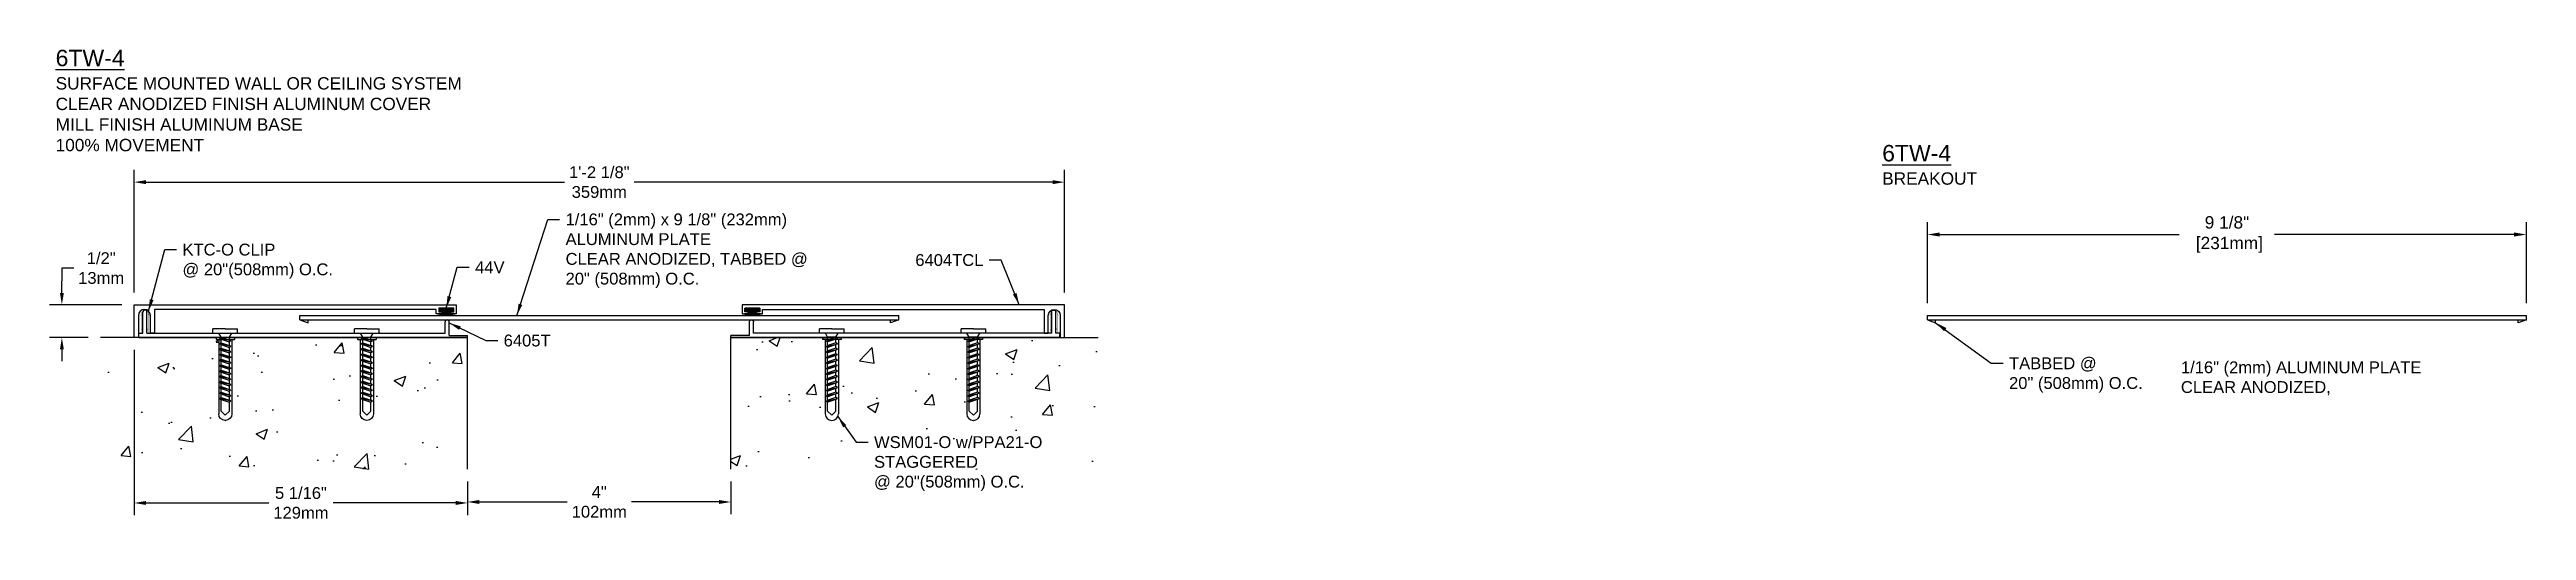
# Model space of a CAD drawing. Header units: inches. Extents: x -2.2 to 35.4, y 5 to 12.3.
import ezdxf

# ---------------------------------------------------------------- set-up
doc = ezdxf.new("R2010")
doc.units = ezdxf.units.IN
doc.header["$MEASUREMENT"] = 0
for name, color, linetype in [('Anchors', 4, 'Continuous'), ('Conditions', 1, 'Continuous'), ('Dimensions', 3, 'Continuous'), ('Fillers', 2, 'Continuous'), ('Metals', 7, 'Continuous'), ('TEXT', 2, 'Continuous')]:
    doc.layers.add(name, color=color, linetype=linetype)
doc.styles.add('ARIAL', font='arial.ttf')
doc.styles.get("Standard").update_dxf_attribs({"font": 'arial.ttf'})
doc.dimstyles.new('Arial', dxfattribs={"dimtxt": 0.1875, "dimasz": 0.1875, "dimexe": 0.1875, "dimexo": 0.1875, "dimgap": 0.1875, "dimtad": 0, "dimtih": 1, "dimtoh": 1, "dimdec": 4, "dimzin": 3, "dimdsep": 46, "dimlunit": 4, "dimtxsty": 'ARIAL', "dimcen": 0.1875, "dimadec": 0, "dimazin": 0, "dimtfac": 1, "dimtdec": 4, "dimtofl": 0, "dimtmove": 0, "dimatfit": 3, "dimfxl": 0, "dimfrac": 2, "dimtolj": 1, "dimtzin": 0, "dimarcsym": 0})
doc.dimstyles.get("Standard").update_dxf_attribs({"dimtxt": 0.18, "dimasz": 0.18, "dimexe": 0.1875, "dimexo": 0.1875, "dimgap": 0.09, "dimtad": 0, "dimtih": 1, "dimtoh": 1, "dimdec": 4, "dimzin": 0, "dimdsep": 46, "dimlunit": 4, "dimtxsty": 'Standard', "dimcen": 0.09, "dimadec": 0, "dimazin": 0, "dimtfac": 1, "dimtdec": 4, "dimtofl": 0, "dimtmove": 0, "dimatfit": 3, "dimfxl": 0, "dimfrac": 2, "dimtolj": 1, "dimtzin": 0, "dimarcsym": 0})

# ---------------------------------------------------------------- blocks, each defined once
blk = doc.blocks.new('6404T')
for p, q in [((-0.062, 0.5), (4.83, 0.5)), ((-0.062, 0), (-0.062, 0.5)), ((0.092, 0.43), (0.091, 0.43)), ((0.245, 0.43), (0.245, 0.068)), ((4.525, 0.43), (0.245, 0.43)), ((4.525, 0.362), (4.525, 0.43)), ((4.565, 0.45), (4.565, 0.392)), ((4.79, 0.45), (4.565, 0.45)), ((4.565, 0.392), (4.601, 0.392)), ((4.615, 0.378), (4.615, 0.376)), ((4.74, 0.376), (4.74, 0.378)), ((4.754, 0.392), (4.79, 0.392)), ((4.79, 0.392), (4.79, 0.45)), ((4.83, 0.5), (4.83, 0.362)), ((0, 0), (-0.062, 0)), ((0, 0.339), (0, 0)), ((0.183, 0.068), (0.183, 0.339)), ((0.245, 0.068), (0.183, 0.068)), ((4.601, 0.362), (4.525, 0.362)), ((4.83, 0.362), (4.754, 0.362))]:
    blk.add_line(p, q)
for centre, radius, start, end in [((0.091, 0.339), 0.091, 90, 180), ((0.092, 0.339), 0.091, 0, 90), ((4.601, 0.378), 0.014, 360, 90), ((4.754, 0.378), 0.014, 90, 180), ((4.601, 0.376), 0.014, 270, 0), ((4.754, 0.376), 0.014, 180, 270)]:
    blk.add_arc(centre, radius, start, end)
blk = doc.blocks.new('6405T')
for p, q in [((-4.933, 0.07), (-4.933, 0.389)), ((-4.903, 0.419), (-4.901, 0.419)), ((-4.871, 0.07), (-4.871, 0.389)), ((-4.993, 0), (-4.993, 0.07)), ((-4.993, 0.07), (-4.933, 0.07)), ((-4.993, 0), (0, 0)), ((-4.871, 0.07), (-0.342, 0.07)), ((-0.342, 0.07), (-0.342, 0.24)), ((-0.312, 0.27), (-0.31, 0.27)), ((-0.28, 0.031), (-0.28, 0.24)), ((-0.28, 0.031), (0, 0.031)), ((0, 0), (0, 0.031))]:
    blk.add_line(p, q)
for centre, start, end in [((-4.903, 0.389), 90, 180), ((-4.901, 0.389), 360, 90), ((-0.312, 0.24), 90, 180), ((-0.31, 0.24), 0, 90)]:
    blk.add_arc(centre, 0.03, start, end)
blk = doc.blocks.new('44v')
blk.add_hatch(color=256).paths.add_polyline_path([(0.11, 0), (-0.11, 0), (-0.11, -0.053), (-0.06, -0.053), (-0.06, -0.086), (-0.13, -0.086, 0.199136), (0.131, -0.086), (0.061, -0.086), (0.061, -0.054), (0.11, -0.054)])
blk.add_lwpolyline([(-0.13, -0.086), (-0.06, -0.086), (-0.06, -0.053), (-0.11, -0.053), (-0.11, 0), (0.11, 0), (0.11, -0.054), (0.061, -0.054), (0.061, -0.086), (0.131, -0.086, -0.199136)], format="xyb", close=True)
blk = doc.blocks.new('A$CB5')
for points in [[(0, 0.252, 0, 0.005, 0), (0.04, 0.291, 0.005, 0.005, 0)], [(0.06, 0.097, 0, 0.005, 0), (0.041, 0.041, 0.005, 0.005, 0)], [(0.122, 0.097, 0, 0.005, 0), (0.142, 0.041, 0.005, 0.005, 0)], [(0.183, 0.252, 0, 0.005, 0), (0.142, 0.294, 0.005, 0.005, 0)]]:
    blk.add_lwpolyline(points, format="xyseb")
at = {"const_width": 0.005}
for points in [[(0.041, 0.313), (0.041, 0.014, -0.414214), (0.031, 0.004), (0.003, 0.004)], [(0.041, 0.313, -0.804927), (0.143, 0.307, 0.586365)], [(0.143, 0.307), (0.141, 0.013, 0.4154), (0.151, 0.003), (0.183, 0.003)]]:
    blk.add_lwpolyline(points, format="xyb", dxfattribs=at)
blk = doc.blocks.new('tclip')
blk.add_blockref('A$CB5', (3.433, 2.823))
blk = doc.blocks.new('WSM01')
for p, q in [((0.005, 0.063), (-0.183, 0.063)), ((-0.183, 0.001), (-0.183, 0.063)), ((0.192, 0.001), (-0.183, 0.001)), ((-0.058, -0.064), (-0.093, 0.001)), ((0.005, 0.063), (0.192, 0.063)), ((0.067, -0.064), (0.103, 0.001)), ((0.192, 0.001), (0.192, 0.063)), ((-0.081, -0.12), (0.091, -0.078)), ((-0.081, -0.12), (-0.055, -0.106)), ((-0.081, -0.12), (-0.055, -0.134)), ((-0.081, -0.203), (0.091, -0.162)), ((-0.081, -0.203), (-0.055, -0.189)), ((-0.081, -0.203), (-0.055, -0.218)), ((-0.081, -0.287), (0.091, -0.245)), ((-0.081, -0.287), (-0.055, -0.272)), ((-0.081, -0.287), (-0.055, -0.301)), ((-0.081, -0.37), (0.091, -0.328)), ((-0.081, -0.37), (-0.055, -0.356)), ((-0.081, -0.37), (-0.055, -0.384)), ((-0.058, -0.107), (-0.058, -0.064)), ((0.067, -0.064), (-0.058, -0.064)), ((-0.058, -0.191), (-0.058, -0.133)), ((-0.058, -0.274), (-0.058, -0.216)), ((-0.058, -0.357), (-0.058, -0.3)), ((0.065, -0.064), (-0.055, -0.106)), ((0.065, -0.093), (-0.055, -0.134)), ((0.065, -0.147), (-0.055, -0.189)), ((0.065, -0.176), (-0.055, -0.218)), ((0.065, -0.231), (-0.055, -0.272)), ((0.065, -0.259), (-0.055, -0.301)), ((0.065, -0.314), (-0.055, -0.356)), ((0.065, -0.343), (-0.055, -0.384)), ((0.091, -0.078), (0.065, -0.064)), ((0.091, -0.078), (0.065, -0.093)), ((0.091, -0.162), (0.065, -0.147)), ((0.091, -0.162), (0.065, -0.176)), ((0.091, -0.245), (0.065, -0.231)), ((0.091, -0.245), (0.065, -0.259)), ((0.091, -0.328), (0.065, -0.314)), ((0.091, -0.328), (0.065, -0.343)), ((0.067, -0.065), (0.067, -0.064)), ((0.067, -0.149), (0.067, -0.092)), ((0.067, -0.232), (0.067, -0.175)), ((0.067, -0.315), (0.067, -0.258)), ((0.067, -0.399), (0.067, -0.342)), ((-0.081, -0.453), (0.091, -0.412)), ((-0.081, -0.453), (-0.055, -0.439)), ((-0.081, -0.453), (-0.055, -0.468)), ((-0.081, -0.537), (0.091, -0.495)), ((-0.081, -0.537), (-0.055, -0.522)), ((-0.081, -0.537), (-0.055, -0.551)), ((-0.081, -0.62), (0.091, -0.578)), ((-0.081, -0.62), (-0.055, -0.606)), ((-0.081, -0.62), (-0.055, -0.634)), ((-0.081, -0.703), (0.091, -0.662)), ((-0.081, -0.703), (-0.055, -0.689)), ((-0.081, -0.703), (-0.055, -0.718)), ((-0.081, -0.787), (0.091, -0.745)), ((-0.058, -0.441), (-0.058, -0.383)), ((-0.058, -0.524), (-0.058, -0.466)), ((-0.058, -0.607), (-0.058, -0.55)), ((-0.058, -0.691), (-0.058, -0.633)), ((-0.058, -0.774), (-0.058, -0.716)), ((0.065, -0.397), (-0.055, -0.439)), ((0.065, -0.426), (-0.055, -0.468)), ((0.065, -0.481), (-0.055, -0.522)), ((0.065, -0.509), (-0.055, -0.551)), ((0.065, -0.564), (-0.055, -0.606)), ((0.065, -0.593), (-0.055, -0.634)), ((0.065, -0.647), (-0.055, -0.689)), ((0.065, -0.676), (-0.055, -0.718)), ((0.065, -0.731), (-0.055, -0.772)), ((0.091, -0.412), (0.065, -0.397)), ((0.091, -0.412), (0.065, -0.426)), ((0.091, -0.495), (0.065, -0.481)), ((0.091, -0.495), (0.065, -0.509)), ((0.091, -0.578), (0.065, -0.564)), ((0.091, -0.578), (0.065, -0.593)), ((0.091, -0.662), (0.065, -0.647)), ((0.091, -0.662), (0.065, -0.676)), ((0.091, -0.745), (0.065, -0.731)), ((0.091, -0.745), (0.065, -0.759)), ((0.067, -0.482), (0.067, -0.425)), ((0.067, -0.565), (0.067, -0.508)), ((0.067, -0.649), (0.067, -0.592)), ((0.067, -0.732), (0.067, -0.675)), ((-0.081, -0.787), (-0.055, -0.772)), ((-0.081, -0.787), (-0.055, -0.801)), ((-0.081, -0.87), (0.091, -0.828)), ((-0.081, -0.87), (-0.055, -0.856)), ((-0.081, -0.87), (-0.055, -0.884)), ((-0.081, -0.953), (0.091, -0.912)), ((-0.081, -0.953), (-0.055, -0.939)), ((-0.081, -0.953), (-0.055, -0.968)), ((-0.081, -1.037), (0.091, -0.995)), ((-0.081, -1.037), (-0.055, -1.022)), ((-0.081, -1.037), (-0.055, -1.051)), ((-0.058, -0.857), (-0.058, -0.8)), ((-0.058, -0.941), (-0.058, -0.883)), ((-0.058, -1.024), (-0.058, -0.966)), ((-0.058, -1.187), (-0.058, -1.05)), ((0.065, -0.759), (-0.055, -0.801)), ((0.065, -0.814), (-0.055, -0.856)), ((0.065, -0.843), (-0.055, -0.884)), ((0.065, -0.897), (-0.055, -0.939)), ((0.065, -0.926), (-0.055, -0.968)), ((0.065, -0.981), (-0.055, -1.022)), ((0.065, -1.009), (-0.055, -1.051)), ((0.091, -0.828), (0.065, -0.814)), ((0.091, -0.828), (0.065, -0.843)), ((0.091, -0.912), (0.065, -0.897)), ((0.091, -0.912), (0.065, -0.926)), ((0.091, -0.995), (0.065, -0.981)), ((0.091, -0.995), (0.065, -1.009)), ((0.067, -0.815), (0.067, -0.758)), ((0.067, -0.899), (0.067, -0.842)), ((0.067, -0.982), (0.067, -0.925)), ((0.067, -1.187), (0.067, -1.008)), ((0.005, -1.249), (-0.058, -1.187)), ((0.005, -1.249), (0.067, -1.187))]:
    blk.add_line(p, q)
blk = doc.blocks.new('PPA21')
for p, q in [((0.14, 0.03), (-0.14, 0.03)), ((-0.14, 0.03), (-0.14, 0)), ((0.14, 0), (-0.14, 0)), ((-0.1, 0), (-0.1, -1.128)), ((0.1, 0), (0.1, -1.128)), ((0.14, 0.03), (0.14, 0)), ((0.001, -1.227), (-0.001, -1.227))]:
    blk.add_line(p, q)
for centre, start, end in [((-0.001, -1.128), 180, 270), ((0.001, -1.128), 270, 0)]:
    blk.add_arc(centre, 0.099, start, end)
blk = doc.blocks.new('16ALUMPLATE')
at = {"layer": 'Metals'}
for p, q in [((-4.55, -0.063), (-4.425, -0.108)), ((4.55, -0.063), (4.425, -0.108))]:
    blk.add_line(p, q, dxfattribs=at)
for points in [[(-4.55, 0), (4.55, 0)], [(4.55, -0.063), (4.55, 0)], [(-4.55, -0.063), (-4.55, 0)], [(-4.55, -0.063), (4.55, -0.063)], [(-4.425, -0.108), (-4.425, -0.063)], [(4.425, -0.108), (4.425, -0.063)]]:
    blk.add_lwpolyline(points, dxfattribs=at)
blk = doc.blocks.new('*D14')
at = {"layer": 'Defpoints', "color": 0}
for p in [(4.174, 5.923), (8.174, 5.923), (4.174, 5.425)]:
    blk.add_point(p, dxfattribs=at)
at = {"layer": 'Dimensions', "color": 0, "lineweight": -2}
for p, q in [((4.174, 5.735), (4.174, 5.238)), ((8.174, 5.735), (8.174, 5.238)), ((4.354, 5.425), (5.687, 5.425)), ((7.994, 5.425), (6.662, 5.425))]:
    blk.add_line(p, q, dxfattribs=at)
at = {"layer": 'Dimensions', "color": 0}
for points in [[(4.354, 5.455), (4.354, 5.395), (4.174, 5.425)], [(7.994, 5.455), (7.994, 5.395), (8.174, 5.425)]]:
    blk.add_solid(points, dxfattribs=at)
at = {"layer": 'Dimensions', "color": 0, "insert": (6.174, 5.425), "char_height": 0.18, "attachment_point": 5}
blk.add_mtext('\\A1;4"\\P102mm', dxfattribs=at)
blk = doc.blocks.new('*D15')
at = {"layer": 'Defpoints', "color": 0}
for p in [(-0.89, 7.923), (4.174, 5.923), (-0.89, 5.41)]:
    blk.add_point(p, dxfattribs=at)
at = {"layer": 'Dimensions', "color": 0, "lineweight": -2}
for p, q in [((-0.89, 7.735), (-0.89, 5.223)), ((4.174, 5.735), (4.174, 5.223)), ((-0.71, 5.41), (1.155, 5.41)), ((3.994, 5.41), (2.13, 5.41))]:
    blk.add_line(p, q, dxfattribs=at)
at = {"layer": 'Dimensions', "color": 0}
for points in [[(-0.71, 5.44), (-0.71, 5.38), (-0.89, 5.41)], [(3.994, 5.44), (3.994, 5.38), (4.174, 5.41)]]:
    blk.add_solid(points, dxfattribs=at)
at = {"layer": 'Dimensions', "color": 0, "insert": (1.642, 5.41), "char_height": 0.18, "attachment_point": 5}
blk.add_mtext('\\A1;5 1/16"\\P129mm', dxfattribs=at)
blk = doc.blocks.new('*D16')
at = {"layer": 'Defpoints', "color": 0}
for p in [(-0.89, 8.423), (-1.989, 7.923), (-1.401, 7.923)]:
    blk.add_point(p, dxfattribs=at)
at = {"layer": 'Dimensions', "color": 0, "lineweight": -2}
for p, q in [((-1.809, 8.979), (-1.989, 8.979)), ((-1.989, 8.979), (-1.989, 8.783)), ((-1.989, 8.603), (-1.989, 8.783)), ((-1.077, 8.423), (-2.177, 8.423)), ((-1.588, 7.923), (-2.177, 7.923)), ((-1.989, 7.743), (-1.989, 7.563))]:
    blk.add_line(p, q, dxfattribs=at)
at = {"layer": 'Dimensions', "color": 0}
for points in [[(-2.019, 8.603), (-1.959, 8.603), (-1.989, 8.423)], [(-2.019, 7.743), (-1.959, 7.743), (-1.989, 7.923)]]:
    blk.add_solid(points, dxfattribs=at)
at = {"layer": 'Dimensions', "color": 0, "insert": (-1.392, 8.979), "char_height": 0.18, "attachment_point": 5}
blk.add_mtext('\\A1;1/2"\\P13mm', dxfattribs=at)
blk = doc.blocks.new('*D17')
at = {"layer": 'Defpoints', "color": 0}
for p in [(13.239, 10.286), (-0.89, 8.423), (13.239, 8.423)]:
    blk.add_point(p, dxfattribs=at)
at = {"layer": 'Dimensions', "color": 0, "lineweight": -2}
for p, q in [((-0.89, 8.61), (-0.89, 10.474)), ((-0.71, 10.286), (5.644, 10.286)), ((13.059, 10.286), (6.705, 10.286)), ((13.239, 8.61), (13.239, 10.474))]:
    blk.add_line(p, q, dxfattribs=at)
at = {"layer": 'Dimensions', "color": 0}
for points in [[(-0.71, 10.316), (-0.71, 10.256), (-0.89, 10.286)], [(13.059, 10.316), (13.059, 10.256), (13.239, 10.286)]]:
    blk.add_solid(points, dxfattribs=at)
at = {"layer": 'Dimensions', "color": 0, "insert": (6.174, 10.286), "char_height": 0.18, "attachment_point": 5}
blk.add_mtext('\\A1;1\'-2 1/8"\\P359mm', dxfattribs=at)
blk = doc.blocks.new('*D18')
at = {"layer": 'Defpoints', "color": 0}
for p in [(35.447, 9.49), (26.348, 8.258), (35.447, 8.258)]:
    blk.add_point(p, dxfattribs=at)
at = {"layer": 'Dimensions', "color": 0, "lineweight": -2}
for p, q in [((26.348, 8.445), (26.348, 9.678)), ((26.535, 9.49), (30.173, 9.49)), ((35.26, 9.49), (31.622, 9.49)), ((35.447, 8.445), (35.447, 9.678))]:
    blk.add_line(p, q, dxfattribs=at)
at = {"layer": 'Dimensions', "color": 0}
for points in [[(26.535, 9.521), (26.535, 9.459), (26.348, 9.49)], [(35.26, 9.521), (35.26, 9.459), (35.447, 9.49)]]:
    blk.add_solid(points, dxfattribs=at)
at = {"layer": 'Dimensions', "color": 0, "insert": (30.898, 9.49), "char_height": 0.1875, "attachment_point": 5, "style": 'ARIAL'}
blk.add_mtext('\\A1;9 1/8"\\P [231mm]', dxfattribs=at)

msp = doc.modelspace()

# ---------------------------------------------------------------- hatches: boundary and pattern name
at = {"layer": 'Conditions'}
h = msp.add_hatch(dxfattribs=at)
h.set_pattern_fill('AR-CONC', color=256, scale=0.25, style=0)
h.set_pattern_definition([(50, (-2.8847, 6.2867), (1.79315, -0.15688), [0.1875, -2.0625]), (355, (-2.8847, 6.2867), (-0.34688, 1.88048), [0.15, -1.65]), (100.451, (-2.7353, 6.2736), (1.44627, 1.7236), [0.15935, -1.75286]), (46.184, (-2.8847, 6.7867), (2.6681, -0.4138), [0.28125, -3.09375]), (96.636, (-2.6624, 6.7522), (2.33666, 2.4353), [0.23903, -2.6293]), (351.184, (-2.8847, 6.7867), (2.33665, 2.4353), [0.225, -2.475]), (21, (-2.6347, 6.6617), (1.49227, -1.00655), [0.1875, -2.0625]), (326, (-2.6347, 6.6617), (0.60829, 1.81288), [0.15, -1.65]), (71.451, (-2.5104, 6.5778), (2.10056, 0.80633), [0.15935, -1.75286]), (37.5, (-2.8847, 6.2867), (0.0304, 0.832235), [0, -1.63, 0, -1.675, 0, -1.65625]), (7.5, (-2.8847, 6.2867), (0.657674, 0.98603), [0, -0.955, 0, -1.5925, 0, -0.63125]), (327.5, (-3.4422, 6.2867), (1.334556, -0.056387), [0, -0.625, 0, -1.95, 0, -2.5875]), (317.5, (-3.6922, 6.2867), (1.457965, 0.25026), [0, -0.8125, 0, -1.295, 0, -1.8375])])
h.paths.add_polyline_path([(9.60567, 7.89265), (9.56567, 7.89265), (9.56567, 7.92265), (8.17449, 7.92265), (8.17449, 5.92265), (13.74993, 5.92265), (13.74993, 7.92265), (11.99631, 7.92265), (11.99631, 7.89265), (11.95631, 7.89265), (11.95631, 6.76474, -0.41421356), (11.85731, 6.66574), (11.85531, 6.66574, -0.41421356), (11.75631, 6.76474), (11.75631, 7.89265), (11.71631, 7.89265), (11.71631, 7.92265), (9.84567, 7.92265), (9.84567, 7.89265), (9.80567, 7.89265), (9.80567, 6.76474, -0.41421356), (9.70667, 6.66574), (9.70467, 6.66574, -0.41421356), (9.60567, 6.76474)])
h.paths.add_polyline_path([(4.17449, 7.92265), (2.78331, 7.92265), (2.78331, 7.89265), (2.74331, 7.89265), (2.74331, 6.76474, -0.41421356), (2.64431, 6.66574), (2.64231, 6.66574, -0.41421356), (2.54331, 6.76474), (2.54331, 7.89265), (2.50331, 7.89265), (2.50331, 7.92265), (0.63267, 7.92265), (0.63267, 7.89265), (0.59267, 7.89265), (0.59267, 6.76474, -0.41421356), (0.49367, 6.66574), (0.49167, 6.66574, -0.41421356), (0.39267, 6.76474), (0.39267, 7.89265), (0.35267, 7.89265), (0.35267, 7.92265), (-1.40096, 7.92265), (-1.40096, 5.92265), (4.17449, 5.92265)])
h.paths.add_polyline_path([(12.45103, 6.46977), (14.79238, 6.46977), (14.79238, 5.53739), (12.45103, 5.53739)], flags=9)

# ---------------------------------------------------------------- linework, layer by layer
at = {"layer": 'Conditions', "flags": 128}
msp.add_lwpolyline([(4.17449, 5.92265), (4.17449, 7.92265), (-1.40096, 7.92265)], dxfattribs=at)
at = {"layer": 'Conditions'}
msp.add_lwpolyline([(8.17449, 5.92265), (8.17449, 7.92265), (13.74993, 7.92265)], dxfattribs=at)

# ---------------------------------------------------------------- block references
at = {"layer": 'Anchors'}
for name, p in [('tclip', (-4.25407, 5.16499)), ('WSM01', (9.70078, 7.99212)), ('PPA21', (9.70567, 7.89265)), ('WSM01', (11.85142, 7.99212)), ('PPA21', (11.85631, 7.89265))]:
    msp.add_blockref(name, p, dxfattribs=at)
at = {"layer": 'Anchors', "xscale": -1}
for name, p in [('tclip', (16.60305, 5.16499)), ('WSM01', (0.49756, 7.99212)), ('PPA21', (0.49267, 7.89265)), ('WSM01', (2.6482, 7.99212)), ('PPA21', (2.64331, 7.89265))]:
    msp.add_blockref(name, p, dxfattribs=at)
at = {"layer": 'Fillers'}
msp.add_blockref('44v', (3.84985, 8.37265), dxfattribs=at)
at = {"layer": 'Fillers', "xscale": -1}
msp.add_blockref('44v', (8.49913, 8.37265), dxfattribs=at)
at = {"layer": 'Metals'}
for name, p in [('6404T', (-0.82765, 7.92265)), ('6405T', (4.17449, 7.92265)), ('16ALUMPLATE', (6.17449, 8.25785)), ('16ALUMPLATE', (30.89757, 8.25785))]:
    msp.add_blockref(name, p, dxfattribs=at)
at = {"layer": 'Metals', "xscale": -1}
for name, p in [('6405T', (8.17449, 7.92265)), ('6404T', (13.17663, 7.92265))]:
    msp.add_blockref(name, p, dxfattribs=at)

# ---------------------------------------------------------------- texts
at = {"layer": 'TEXT', "attachment_point": 1}
for s, insert, char_height, width in [('{\\L6TW-4\\P\\H0.75x;\\lSURFACE MOUNTED WALL OR CEILING SYSTEM\\PCLEAR ANODIZED FINISH ALUMINUM COVER\\PMILL FINISH ALUMINUM BASE\\P100% MOVEMENT}', (-2.08414, 12.29813), 0.25, 8.3125), ('{\\L6TW-4\\P\\H0.75x;\\lBREAKOUT}', (25.6608, 10.8514), 0.25, 8.3125), ('1/16" (2mm) ALUMINUM PLATE\\PCLEAR ANODIZED,', (30.19833, 7.5615), 0.18, 4.923373)]:
    msp.add_mtext(s, dxfattribs=dict(at, insert=insert, char_height=char_height, width=width))
at = {"layer": 'TEXT', "char_height": 0.18}
for s, insert, attachment_point in [('1/16" (2mm) x 9 1/8" (232mm)\\PALUMINUM PLATE\\PCLEAR ANODIZED, TABBED @\\P20" (508mm) O.C.', (5.66187, 9.80988), 1), ('KTC-O CLIP\\P@ 20"(508mm) O.C.', (-0.15739, 9.35096), 1), ('\\A1;44V', (4.28736, 9.08129), 1), ('6404TCL', (12.0085, 9.00988), 9), ('\\A1;6405T', (4.72135, 7.96914), 1), ('TABBED @\\P20" (508mm) O.C.', (27.58753, 7.62295), 1), ('WSM01-O w/PPA21-O\\PSTAGGERED\\P@ 20"(508mm) O.C.', (10.34738, 6.42477), 1)]:
    msp.add_mtext(s, dxfattribs=dict(at, insert=insert, attachment_point=attachment_point))

# ---------------------------------------------------------------- dimensions: what is measured, and where the dimension line sits
at = {"layer": 'Dimensions'}
dim = msp.add_linear_dim(base=(13.23863, 10.28642), p1=(-0.88965, 8.42265), p2=(13.23863, 8.42265), text='<>\\P359mm', dimstyle='Standard', dxfattribs=at)
dim.commit()
dim.dimension.update_dxf_attribs({"geometry": '*D17', "text_midpoint": (6.17449, 10.28642), "dimtype": 160})
dim = msp.add_linear_dim(base=(35.44714, 9.49001), p1=(26.348, 8.25785), p2=(35.44714, 8.25785), dimstyle='Arial', override={"dimpost": '\\X'}, dxfattribs=at)
dim.commit()
dim.dimension.update_dxf_attribs({"geometry": '*D18', "text_midpoint": (30.89757, 9.49001), "dimtype": 160})
dim = msp.add_linear_dim(base=(-1.98917, 7.92265), p1=(-0.88965, 8.42265), p2=(-1.40096, 7.92265), angle=90, text='<>\\P13mm', dimstyle='Standard', override={"dimtmove": 1}, dxfattribs=at)
dim.commit()
dim.dimension.update_dxf_attribs({"geometry": '*D16', "text_midpoint": (-1.54815, 8.97933), "dimtype": 160})
for base, p1, p2, text, picture, middle in [((-0.88965, 5.41026), (4.17449, 5.92265), (-0.88965, 7.92265), '<>\\P129mm', '*D15', (1.64242, 5.41026)), ((4.17449, 5.42526), (8.17449, 5.92265), (4.17449, 5.92265), '<>\\P102mm', '*D14', (6.17449, 5.42526))]:
    dim = msp.add_linear_dim(base=base, p1=p1, p2=p2, text=text, dimstyle='Standard', dxfattribs=at)
    dim.commit()
    dim.dimension.update_dxf_attribs({"geometry": picture, "text_midpoint": middle})

# ---------------------------------------------------------------- leaders
at = {"layer": 'TEXT', "annotation_type": 0, "has_hookline": 1}
for points, hookline_direction, text_width in [([(4.92134, 8.25785), (5.39187, 9.71988), (5.57187, 9.71988)], 0, 3.65697), ([(-0.67131, 8.326), (-0.42739, 9.26096), (-0.24739, 9.26096)], 0, 2.25135), ([(12.55184, 8.42265), (12.2785, 9.09988), (12.0985, 9.09988)], 1, 1.01603), ([(3.84985, 8.37265), (4.01736, 8.99129), (4.19736, 8.99129)], 0, 0.44226), ([(3.89449, 8.1457), (4.45135, 7.87914), (4.63135, 7.87914)], 0, 0.69851), ([(26.473, 8.14986), (27.31753, 7.53295), (27.49753, 7.53295)], 0, 2.00235), ([(9.79826, 6.72262), (10.07738, 6.33477), (10.25738, 6.33477)], 0, 2.54271)]:
    msp.add_leader(points, dimstyle='Standard', override={"dimgap": 0.09, "dimtad": 0}, dxfattribs=dict(at, hookline_direction=hookline_direction, text_width=text_width))

doc.saveas('drawing.dxf')
